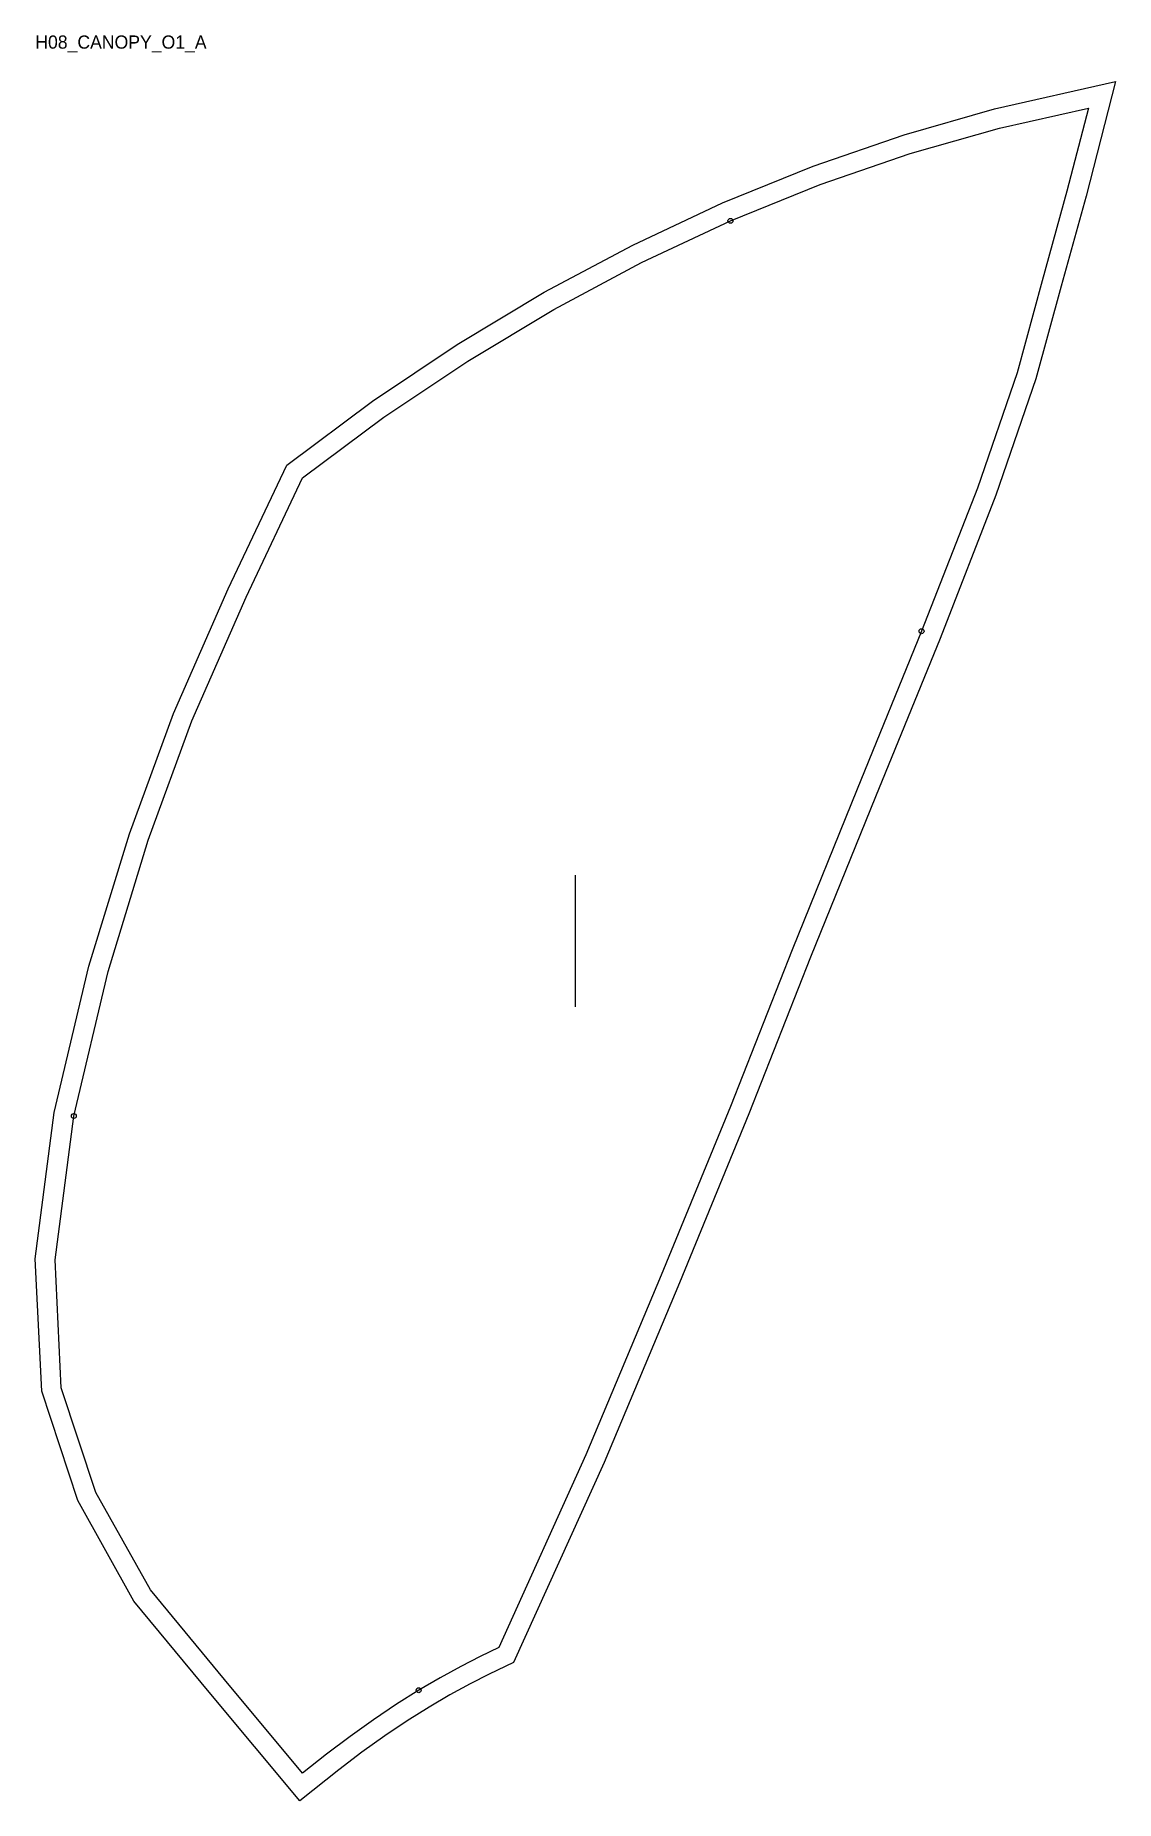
# Model space of a CAD drawing. Header units: millimetres. Extents: x -162 to 494, y -17 to 1056.
import ezdxf

# ---------------------------------------------------------------- set-up
doc = ezdxf.new("R2010")
doc.units = ezdxf.units.MM
for name, color, linetype in [('CUT', 1, 'Continuous'), ('GRAIN', 3, 'Continuous'), ('ID', 7, 'Continuous'), ('NOTCH', 2, 'Continuous'), ('SEAM', 5, 'Continuous')]:
    doc.layers.add(name, color=color, linetype=linetype)

msp = doc.modelspace()

# ---------------------------------------------------------------- linework, layer by layer
at = {"layer": 'CUT'}
msp.add_lwpolyline([(-1.7, -16.7), (-56.7, 49.2), (-102.5, 104.5), (-136.6, 165.7), (-158.5, 232), (-162.4, 312.4), (-150.9, 401.4), (-129.8, 490.2), (-105.1, 570.6), (-78.5, 643.7), (-45.3, 719.5), (-9.6, 794.6), (42.4, 833.5), (93.9, 867.9), (146.7, 899.6), (200.6, 928.3), (255.1, 954), (310.2, 976.3), (365.4, 995.3), (420.4, 1011), (493.9, 1027.6), (475.9, 957.9), (460.9, 903.3), (445.5, 847.1), (421.2, 776.4), (387.2, 689.3), (348, 593.1), (308.6, 495.8), (271.1, 400.6), (229, 297.9), (183.1, 188.7), (128.2, 67.3), (113.3, 60.1), (101.7, 54.2), (89.5, 47.6), (76.8, 40.1), (63.6, 31.8), (50, 22.7), (36, 12.7), (21.9, 2.1), (-1.7, -16.7)], close=True, dxfattribs=at)
at = {"layer": 'GRAIN'}
msp.add_line((165.8, 465.5), (165.8, 545.5), dxfattribs=at)
at = {"layer": 'NOTCH'}
for centre in [(259.9, 943), (376, 693.7), (-139, 399.2), (70.5, 50.4)]:
    msp.add_circle(centre, 1.5, dxfattribs=at)
at = {"layer": 'SEAM'}
msp.add_lwpolyline([(0, 0), (-47.4, 56.9), (-92.5, 111.3), (-125.6, 170.5), (-146.6, 234.2), (-150.4, 311.9), (-139, 399.2), (-118.2, 487.1), (-93.8, 566.7), (-67.4, 639.2), (-34.4, 714.5), (0, 786.8), (49.3, 823.7), (100.3, 857.7), (152.6, 889.1), (205.9, 917.6), (259.9, 943), (314.4, 965.1), (369, 983.9), (423.4, 999.3), (477.4, 1011.5), (464.3, 961), (449.3, 906.5), (434, 850.6), (410, 780.6), (376, 693.7), (336.8, 597.7), (297.4, 500.2), (260, 405), (217.9, 302.5), (172.1, 193.5), (119.1, 76.3), (107.9, 70.9), (96.1, 64.8), (83.6, 58), (70.5, 50.4), (57, 41.9), (43.1, 32.5), (28.9, 22.4), (14.5, 11.5)], close=True, dxfattribs=at)

# ---------------------------------------------------------------- texts
at = {"layer": 'ID'}
msp.add_text('H08_CANOPY_O1_A', height=8, dxfattribs=at).set_placement((-162.4, 1047.6))

doc.saveas('drawing.dxf')
